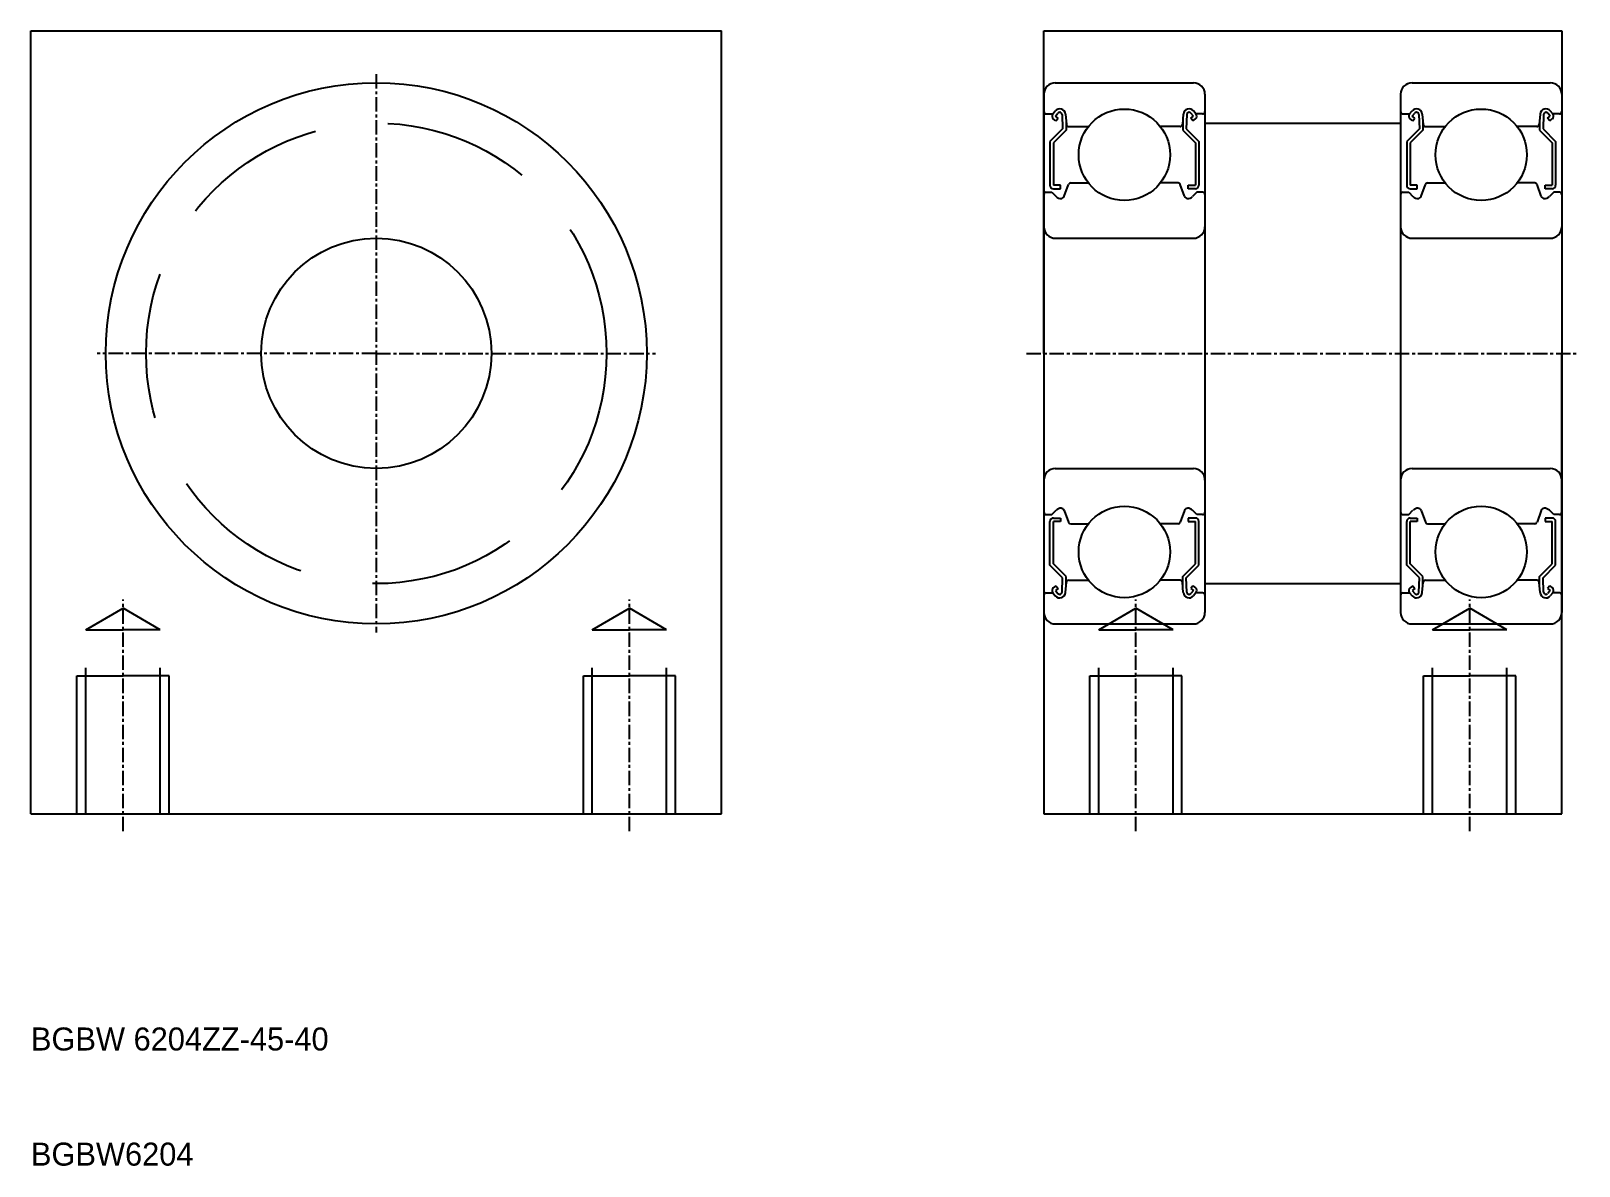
# Model space of a CAD drawing. Extents: x 103 to 238, y 65 to 164.
import ezdxf

# ---------------------------------------------------------------- set-up
doc = ezdxf.new("R2010")
doc.units = 0
doc.linetypes.add('CENTER', pattern=[2, 1.25, -0.25, 0.25, -0.25])
doc.linetypes.add('DASHED', pattern=[19.05, 12.7, -6.35])
doc.layers.get('0').update_dxf_attribs({"linetype": 'CONTINUOUS'})
doc.layers.add('CENTER', color=1, linetype='CENTER')

msp = doc.modelspace()

# ---------------------------------------------------------------- linework, layer by layer
for p, q in [((103.37, 95.54), (103.37, 163.54)), ((103.37, 163.54), (163.37, 163.54)), ((163.37, 95.54), (163.37, 163.54)), ((191.37, 163.54), (236.37, 163.54)), ((191.37, 135.54), (191.37, 163.54)), ((236.37, 163.54), (236.37, 135.54)), ((192.37, 159.04), (204.37, 159.04)), ((223.37, 159.04), (235.37, 159.04)), ((191.37, 158.04), (191.37, 113.04)), ((205.37, 158.04), (205.37, 113.04)), ((222.37, 158.04), (222.37, 113.04)), ((236.37, 158.04), (236.37, 113.04)), ((191.57, 156.34), (192.15, 156.34)), ((192.15, 156.34), (192.37, 156.6)), ((192.38, 156.15), (192.6, 156.41)), ((192.61, 155.96), (192.38, 156.15)), ((192.95, 156.29), (193, 155.05)), ((193.25, 156.33), (193.33, 155.42)), ((203.49, 156.33), (203.41, 155.42)), ((203.79, 156.29), (203.74, 155.05)), ((204.13, 155.96), (204.36, 156.15)), ((204.36, 156.15), (204.15, 156.41)), ((204.59, 156.34), (204.37, 156.6)), ((205.17, 156.34), (204.59, 156.34)), ((222.57, 156.34), (223.15, 156.34)), ((223.15, 156.34), (223.37, 156.6)), ((223.38, 156.15), (223.6, 156.41)), ((223.61, 155.96), (223.38, 156.15)), ((223.95, 156.29), (224, 155.05)), ((224.25, 156.33), (224.33, 155.42)), ((234.49, 156.33), (234.41, 155.42)), ((234.79, 156.29), (234.74, 155.05)), ((235.13, 155.96), (235.36, 156.15)), ((235.36, 156.15), (235.15, 156.41)), ((235.59, 156.34), (235.37, 156.6)), ((236.17, 156.34), (235.59, 156.34)), ((193, 155.05), (191.9, 153.95)), ((192.42, 155.73), (192.19, 155.92)), ((193.3, 154.92), (192.2, 153.82)), ((192.42, 155.73), (192.61, 155.96)), ((193.3, 155.77), (193.3, 154.92)), ((193.53, 155.24), (195.25, 155.24)), ((203.21, 155.24), (201.49, 155.24)), ((203.44, 155.77), (203.44, 154.92)), ((203.44, 154.92), (204.54, 153.82)), ((203.74, 155.05), (204.84, 153.95)), ((204.32, 155.73), (204.13, 155.96)), ((204.32, 155.73), (204.55, 155.92)), ((224, 155.05), (222.9, 153.95)), ((223.42, 155.73), (223.19, 155.92)), ((224.3, 154.92), (223.2, 153.82)), ((223.42, 155.73), (223.61, 155.96)), ((224.3, 155.77), (224.3, 154.92)), ((224.53, 155.24), (226.25, 155.24)), ((234.21, 155.24), (232.49, 155.24)), ((234.44, 155.77), (234.44, 154.92)), ((234.44, 154.92), (235.54, 153.82)), ((234.74, 155.05), (235.84, 153.95)), ((235.32, 155.73), (235.13, 155.96)), ((235.32, 155.73), (235.55, 155.92)), ((191.9, 153.95), (191.9, 150.14)), ((192.2, 153.82), (192.2, 150.14)), ((204.54, 153.82), (204.54, 150.14)), ((204.84, 153.95), (204.84, 150.14)), ((222.9, 153.95), (222.9, 150.14)), ((223.2, 153.82), (223.2, 150.14)), ((235.54, 153.82), (235.54, 150.14)), ((235.84, 153.95), (235.84, 150.14)), ((191.57, 149.54), (192.07, 149.54)), ((192.07, 149.54), (192.44, 149.17)), ((192.82, 150.14), (192.2, 150.14)), ((192.2, 149.84), (192.82, 149.84)), ((192.82, 149.84), (192.82, 150.14)), ((193.15, 149.19), (193.52, 150.21)), ((193.71, 150.34), (195.25, 150.34)), ((203.03, 150.34), (201.49, 150.34)), ((203.59, 149.19), (203.22, 150.21)), ((203.92, 150.14), (204.54, 150.14)), ((203.92, 149.84), (203.92, 150.14)), ((204.54, 149.84), (203.92, 149.84)), ((204.67, 149.54), (204.3, 149.17)), ((205.17, 149.54), (204.67, 149.54)), ((222.57, 149.54), (223.07, 149.54)), ((223.07, 149.54), (223.44, 149.17)), ((223.82, 150.14), (223.2, 150.14)), ((223.2, 149.84), (223.82, 149.84)), ((223.82, 149.84), (223.82, 150.14)), ((224.15, 149.19), (224.52, 150.21)), ((224.71, 150.34), (226.25, 150.34)), ((234.03, 150.34), (232.49, 150.34)), ((234.59, 149.19), (234.22, 150.21)), ((234.92, 150.14), (235.54, 150.14)), ((234.92, 149.84), (234.92, 150.14)), ((235.54, 149.84), (234.92, 149.84)), ((235.67, 149.54), (235.3, 149.17)), ((236.17, 149.54), (235.67, 149.54)), ((192.37, 145.54), (204.37, 145.54)), ((223.37, 145.54), (235.37, 145.54)), ((191.37, 135.54), (191.37, 95.54)), ((236.37, 95.54), (236.37, 135.54)), ((192.37, 125.54), (204.37, 125.54)), ((223.37, 125.54), (235.37, 125.54)), ((191.57, 121.54), (192.07, 121.54)), ((192.07, 121.54), (192.44, 121.92)), ((192.2, 121.24), (192.82, 121.24)), ((192.82, 121.24), (192.82, 120.94)), ((193.15, 121.89), (193.52, 120.87)), ((203.59, 121.89), (203.22, 120.87)), ((204.54, 121.24), (203.92, 121.24)), ((203.92, 121.24), (203.92, 120.94)), ((204.67, 121.54), (204.3, 121.92)), ((205.17, 121.54), (204.67, 121.54)), ((222.57, 121.54), (223.07, 121.54)), ((223.07, 121.54), (223.44, 121.92)), ((223.2, 121.24), (223.82, 121.24)), ((223.82, 121.24), (223.82, 120.94)), ((224.15, 121.89), (224.52, 120.87)), ((234.59, 121.89), (234.22, 120.87)), ((234.92, 121.24), (234.92, 120.94)), ((235.54, 121.24), (234.92, 121.24)), ((235.67, 121.54), (235.3, 121.92)), ((236.17, 121.54), (235.67, 121.54)), ((191.9, 117.14), (191.9, 120.94)), ((192.82, 120.94), (192.2, 120.94)), ((192.2, 117.26), (192.2, 120.94)), ((193.71, 120.74), (195.25, 120.74)), ((203.03, 120.74), (201.49, 120.74)), ((203.92, 120.94), (204.54, 120.94)), ((204.54, 117.26), (204.54, 120.94)), ((204.84, 117.14), (204.84, 120.94)), ((222.9, 117.14), (222.9, 120.94)), ((223.2, 117.26), (223.2, 120.94)), ((223.82, 120.94), (223.2, 120.94)), ((224.71, 120.74), (226.25, 120.74)), ((234.03, 120.74), (232.49, 120.74)), ((234.92, 120.94), (235.54, 120.94)), ((235.54, 117.26), (235.54, 120.94)), ((235.84, 117.14), (235.84, 120.94)), ((193, 116.04), (191.9, 117.14)), ((193.3, 116.16), (192.2, 117.26)), ((203.44, 116.16), (204.54, 117.26)), ((203.74, 116.04), (204.84, 117.14)), ((224, 116.04), (222.9, 117.14)), ((224.3, 116.16), (223.2, 117.26)), ((234.44, 116.16), (235.54, 117.26)), ((234.74, 116.04), (235.84, 117.14)), ((192.95, 114.8), (193, 116.04)), ((193.3, 115.32), (193.3, 116.16)), ((193.53, 115.84), (195.25, 115.84)), ((203.21, 115.84), (201.49, 115.84)), ((203.44, 115.32), (203.44, 116.16)), ((203.79, 114.8), (203.74, 116.04)), ((223.95, 114.8), (224, 116.04)), ((224.3, 115.32), (224.3, 116.16)), ((224.53, 115.84), (226.25, 115.84)), ((234.21, 115.84), (232.49, 115.84)), ((234.44, 115.32), (234.44, 116.16)), ((234.79, 114.8), (234.74, 116.04)), ((191.57, 114.74), (192.15, 114.74)), ((192.15, 114.74), (192.37, 114.48)), ((192.42, 115.36), (192.19, 115.17)), ((192.61, 115.13), (192.38, 114.94)), ((192.38, 114.94), (192.6, 114.68)), ((192.42, 115.36), (192.61, 115.13)), ((193.25, 114.76), (193.33, 115.66)), ((203.49, 114.76), (203.41, 115.66)), ((204.32, 115.36), (204.13, 115.13)), ((204.13, 115.13), (204.36, 114.94)), ((204.36, 114.94), (204.15, 114.68)), ((204.32, 115.36), (204.55, 115.17)), ((204.59, 114.74), (204.37, 114.48)), ((205.17, 114.74), (204.59, 114.74)), ((222.57, 114.74), (223.15, 114.74)), ((223.15, 114.74), (223.37, 114.48)), ((223.42, 115.36), (223.19, 115.17)), ((223.61, 115.13), (223.38, 114.94)), ((223.38, 114.94), (223.6, 114.68)), ((223.42, 115.36), (223.61, 115.13)), ((224.25, 114.76), (224.33, 115.66)), ((234.49, 114.76), (234.41, 115.66)), ((235.32, 115.36), (235.13, 115.13)), ((235.13, 115.13), (235.36, 114.94)), ((235.36, 114.94), (235.15, 114.68)), ((235.32, 115.36), (235.55, 115.17)), ((235.59, 114.74), (235.37, 114.48)), ((236.17, 114.74), (235.59, 114.74)), ((192.37, 112.04), (204.37, 112.04)), ((195.67, 112.04), (195.67, 112.04)), ((198.37, 112.04), (198.37, 112.04)), ((223.37, 112.04), (235.37, 112.04)), ((226.67, 112.04), (226.67, 112.04)), ((229.37, 112.04), (229.37, 112.04)), ((103.37, 95.54), (163.37, 95.54)), ((191.37, 95.54), (236.37, 95.54))]:
    msp.add_line(p, q)
at = {"color": 7, "linetype": 'CONTINUOUS'}
for p, q in [((205.37, 155.54), (222.37, 155.54)), ((205.37, 115.54), (222.37, 115.54))]:
    msp.add_line(p, q, dxfattribs=at)
at = {"color": 3, "linetype": 'DASHED'}
for p, q in [((108.14, 111.54), (111.37, 113.41)), ((114.6, 111.54), (111.37, 113.41)), ((152.14, 111.54), (155.37, 113.41)), ((158.6, 111.54), (155.37, 113.41)), ((196.14, 111.54), (199.37, 113.41)), ((202.6, 111.54), (199.37, 113.41)), ((225.14, 111.54), (228.37, 113.41)), ((231.6, 111.54), (228.37, 113.41)), ((108.14, 95.54), (108.14, 111.54)), ((108.14, 111.54), (111.37, 111.54)), ((114.6, 111.54), (111.37, 111.54)), ((114.6, 95.54), (114.6, 111.54)), ((152.14, 111.54), (155.37, 111.54)), ((152.14, 95.54), (152.14, 111.54)), ((158.6, 111.54), (155.37, 111.54)), ((158.6, 95.54), (158.6, 111.54)), ((196.14, 95.54), (196.14, 111.54)), ((196.14, 111.54), (199.37, 111.54)), ((202.6, 111.54), (199.37, 111.54)), ((202.6, 95.54), (202.6, 111.54)), ((225.14, 95.54), (225.14, 111.54)), ((225.14, 111.54), (228.37, 111.54)), ((231.6, 111.54), (228.37, 111.54)), ((231.6, 95.54), (231.6, 111.54)), ((107.37, 95.54), (107.37, 107.54)), ((107.37, 107.54), (111.37, 107.54)), ((115.37, 107.54), (111.37, 107.54)), ((115.37, 95.54), (115.37, 107.54)), ((151.37, 107.54), (155.37, 107.54)), ((151.37, 95.54), (151.37, 107.54)), ((159.37, 107.54), (155.37, 107.54)), ((159.37, 95.54), (159.37, 107.54)), ((195.37, 95.54), (195.37, 107.54)), ((195.37, 107.54), (199.37, 107.54)), ((203.37, 107.54), (199.37, 107.54)), ((203.37, 95.54), (203.37, 107.54)), ((224.37, 107.54), (228.37, 107.54)), ((224.37, 95.54), (224.37, 107.54)), ((232.37, 107.54), (228.37, 107.54)), ((232.37, 95.54), (232.37, 107.54))]:
    msp.add_line(p, q, dxfattribs=at)
for centre, radius in [((133.37, 135.54), 23.5), ((198.37, 152.79), 3.97), ((229.37, 152.79), 3.97), ((133.37, 135.54), 10), ((198.37, 118.29), 3.97), ((229.37, 118.29), 3.97)]:
    msp.add_circle(centre, radius)
msp.add_circle((133.37, 135.54), 20, dxfattribs=at)
for centre, radius, start, end in [((192.37, 158.04), 1, 90, 180), ((204.37, 158.04), 1, 0, 90), ((223.37, 158.04), 1, 90, 180), ((235.37, 158.04), 1, 0, 90), ((191.57, 156.54), 0.2, 180, 270), ((192.38, 156.15), 0.3, 139.9098, 229.9963), ((192.75, 156.28), 0.5, 4.987, 139.9098), ((192.75, 156.28), 0.2, 2.3754, 139.9922), ((203.99, 156.28), 0.5, 40.0902, 175.013), ((203.99, 156.28), 0.2, 40.0078, 177.6246), ((204.36, 156.15), 0.3, 310.0037, 40.0902), ((205.17, 156.54), 0.2, 270, 0), ((222.57, 156.54), 0.2, 180, 270), ((223.38, 156.15), 0.3, 139.9098, 229.9963), ((223.75, 156.28), 0.5, 4.987, 139.9098), ((223.75, 156.28), 0.2, 2.3754, 139.9922), ((234.99, 156.28), 0.5, 40.0902, 175.013), ((234.99, 156.28), 0.2, 40.0078, 177.6246), ((235.36, 156.15), 0.3, 310.0037, 40.0902), ((236.17, 156.54), 0.2, 270, 0), ((193.53, 155.44), 0.2, 184.987, 270), ((203.21, 155.44), 0.2, 270, 355.013), ((224.53, 155.44), 0.2, 184.987, 270), ((234.21, 155.44), 0.2, 270, 355.013), ((191.57, 149.34), 0.2, 90, 180), ((192.2, 150.14), 0.3, 180, 270), ((193.71, 150.14), 0.2, 90, 160.0299), ((203.03, 150.14), 0.2, 19.9701, 90), ((204.54, 150.14), 0.3, 270, 0), ((205.17, 149.34), 0.2, 0, 90), ((222.57, 149.34), 0.2, 90, 180), ((223.2, 150.14), 0.3, 180, 270), ((224.71, 150.14), 0.2, 90, 160.0299), ((234.03, 150.14), 0.2, 19.9701, 90), ((235.54, 150.14), 0.3, 270, 0), ((236.17, 149.34), 0.2, 0, 90), ((192.87, 149.59), 0.6, 225, 272.8048), ((192.87, 149.29), 0.3, 265.5374, 340.0299), ((203.87, 149.29), 0.3, 199.9701, 274.4626), ((203.87, 149.59), 0.6, 267.1952, 315), ((223.87, 149.59), 0.6, 225, 272.8048), ((223.87, 149.29), 0.3, 265.5374, 340.0299), ((234.87, 149.29), 0.3, 199.9701, 274.4626), ((234.87, 149.59), 0.6, 267.1952, 315), ((192.37, 146.54), 1, 180, 270), ((204.37, 146.54), 1, 270, 0), ((223.37, 146.54), 1, 180, 270), ((235.37, 146.54), 1, 270, 0), ((192.37, 124.54), 1, 90, 180), ((204.37, 124.54), 1, 0, 90), ((223.37, 124.54), 1, 90, 180), ((235.37, 124.54), 1, 0, 90), ((191.57, 121.74), 0.2, 180, 270), ((192.2, 120.94), 0.3, 90, 180), ((192.87, 121.49), 0.6, 87.1952, 135), ((192.87, 121.79), 0.3, 19.9701, 94.4626), ((203.87, 121.79), 0.3, 85.5374, 160.0299), ((203.87, 121.49), 0.6, 45, 92.8048), ((204.54, 120.94), 0.3, 0, 90), ((205.17, 121.74), 0.2, 270, 0), ((222.57, 121.74), 0.2, 180, 270), ((223.2, 120.94), 0.3, 90, 180), ((223.87, 121.49), 0.6, 87.1952, 135), ((223.87, 121.79), 0.3, 19.9701, 94.4626), ((234.87, 121.79), 0.3, 85.5374, 160.0299), ((234.87, 121.49), 0.6, 45, 92.8048), ((235.54, 120.94), 0.3, 0, 90), ((236.17, 121.74), 0.2, 270, 0), ((193.71, 120.94), 0.2, 199.9701, 270), ((203.03, 120.94), 0.2, 270, 340.0299), ((224.71, 120.94), 0.2, 199.9701, 270), ((234.03, 120.94), 0.2, 270, 340.0299), ((193.53, 115.64), 0.2, 90, 175.013), ((203.21, 115.64), 0.2, 4.987, 90), ((224.53, 115.64), 0.2, 90, 175.013), ((234.21, 115.64), 0.2, 4.987, 90), ((191.57, 114.54), 0.2, 90, 180), ((192.38, 114.94), 0.3, 130.0037, 220.0902), ((192.75, 114.8), 0.5, 220.0902, 355.013), ((192.75, 114.81), 0.2, 220.0078, 357.6246), ((203.99, 114.8), 0.5, 184.987, 319.9098), ((203.99, 114.81), 0.2, 182.3754, 319.9922), ((204.36, 114.94), 0.3, 319.9098, 49.9963), ((205.17, 114.54), 0.2, 0, 90), ((222.57, 114.54), 0.2, 90, 180), ((223.38, 114.94), 0.3, 130.0037, 220.0902), ((223.75, 114.8), 0.5, 220.0902, 355.013), ((223.75, 114.81), 0.2, 220.0078, 357.6246), ((234.99, 114.8), 0.5, 184.987, 319.9098), ((234.99, 114.81), 0.2, 182.3754, 319.9922), ((235.36, 114.94), 0.3, 319.9098, 49.9963), ((236.17, 114.54), 0.2, 0, 90), ((192.37, 113.04), 1, 180, 270), ((204.37, 113.04), 1, 270, 0), ((223.37, 113.04), 1, 180, 270), ((235.37, 113.04), 1, 270, 0)]:
    msp.add_arc(centre, radius, start, end)
at = {"layer": 'CENTER', "color": 1, "linetype": 'CENTER'}
for p, q in [((133.37, 159.79), (133.37, 111.29)), ((133.37, 135.54), (109.12, 135.54)), ((133.37, 135.54), (157.62, 135.54)), ((189.87, 135.54), (237.87, 135.54)), ((111.37, 94.04), (111.37, 114.16)), ((155.37, 94.04), (155.37, 114.16)), ((199.37, 94.04), (199.37, 114.16)), ((228.37, 94.04), (228.37, 114.16))]:
    msp.add_line(p, q, dxfattribs=at)

# ---------------------------------------------------------------- texts
for s, p in [('BGBW 6204ZZ-45-40', (103.37, 74.99)), ('BGBW6204', (103.37, 64.99))]:
    msp.add_text(s, height=2).set_placement(p)

doc.saveas('drawing.dxf')
